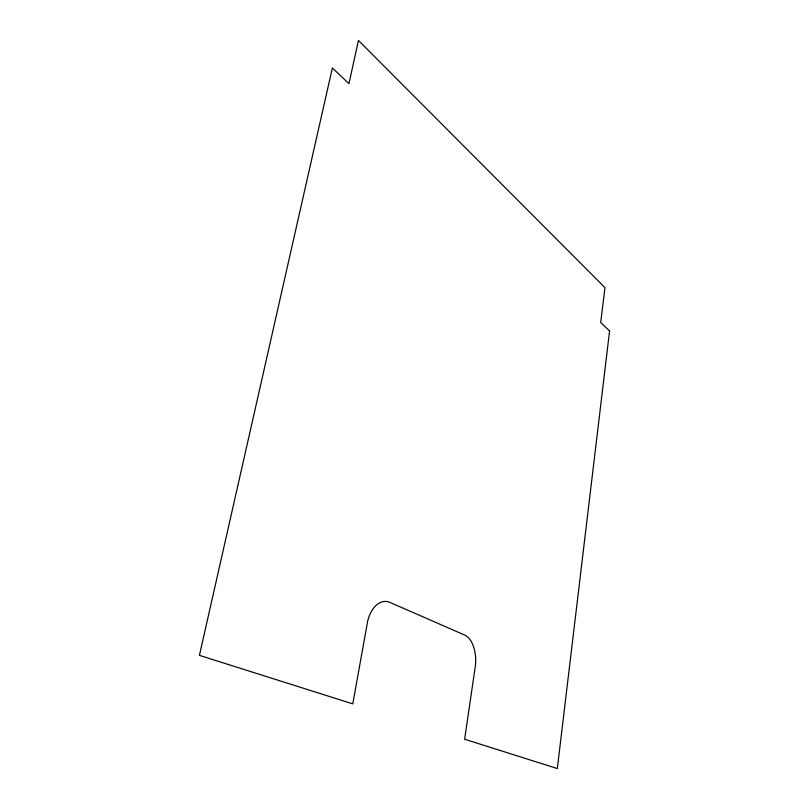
<?xml version="1.0" encoding="UTF-8"?>
<svg xmlns="http://www.w3.org/2000/svg" width="809" height="809" viewBox="0 0 809 809"><rect width="100%" height="100%" fill="white"/><g stroke="black" fill="none" stroke-linecap="round" stroke-linejoin="round"><path stroke-width="1.21" d="M609.581 330.952L557.33 768.55L464.629 739.234L475.52 664.917A27.668 15.341 -87.7 0 0 464.659 635.055L389.908 602.392A29.963 18.213 -87.6 0 0 367.691 620.978L352.795 703.87L199.418 655.361L332.378 67.946L348.952 83.661L358.438 40.45L604.97 287.66L600.703 322.528L609.581 330.952"/></g></svg>
